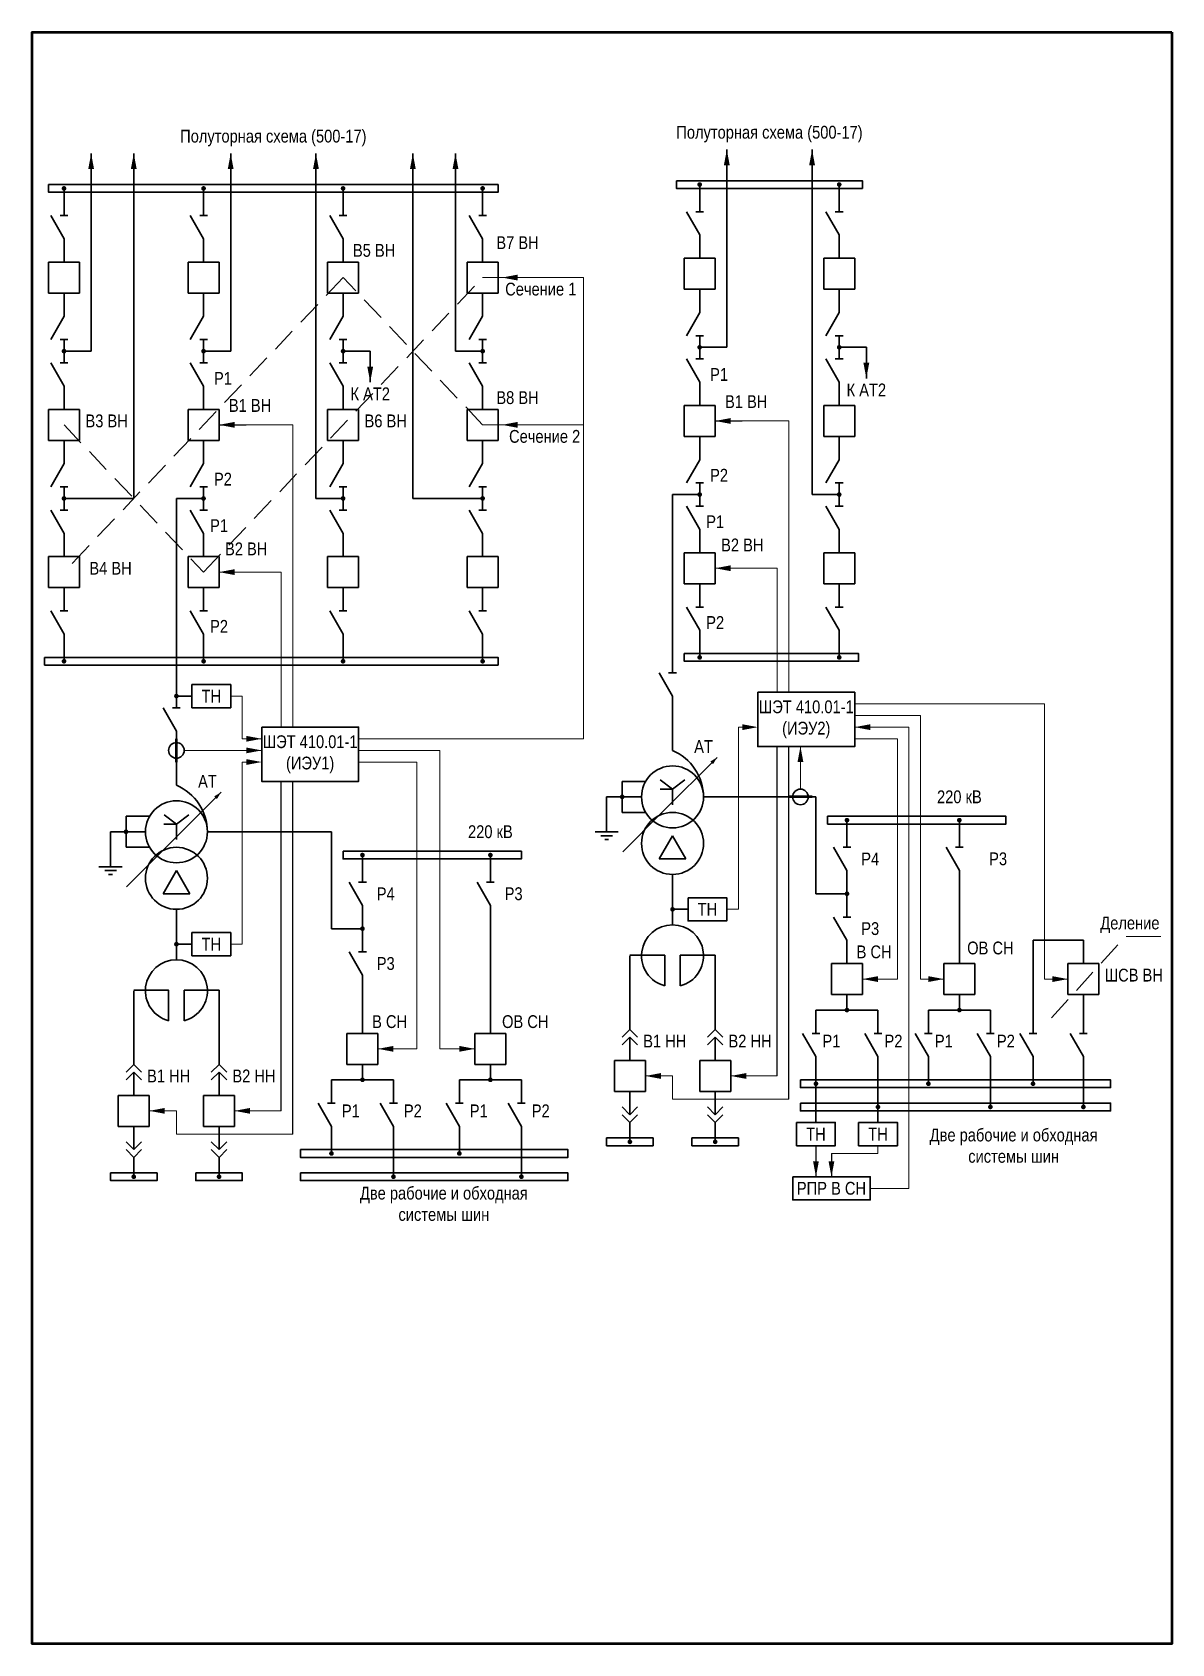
# Model space of a CAD drawing. Header units: millimetres. Extents: x 25558 to 49929, y 1902 to 19390.
# Drawn here: x 40688.8 to 40982.8, y 14521.5 to 14937.3 of the extents above; entities that cross this region are included whole.
import ezdxf
from ezdxf.enums import TextEntityAlignment as Align

# ---------------------------------------------------------------- set-up
doc = ezdxf.new("R2010")
doc.units = ezdxf.units.MM
doc.linetypes.add('HIDDEN', pattern=[9.525, 6.35, -3.175])
doc.layers.add('Основная', color=7, linetype='Continuous', lineweight=30)
doc.layers.add('Тонкая', color=7, linetype='Continuous', lineweight=5)
doc.styles.add('Narrow', font='ARIALN.TTF')
doc.styles.add('Вывод', font='tahoma.ttf', dxfattribs={"height": 2.5})
doc.styles.add('Компонент', font='ARIALN.TTF', dxfattribs={"height": 3.5})

# ---------------------------------------------------------------- blocks, each defined once
blk = doc.blocks.new('*U23')
at = {"color": 0}
blk.add_line((0, 0), (6, 3.43), dxfattribs=at)
blk = doc.blocks.new('*U11')
at = {"color": 0}
blk.add_line((0, -1), (0, 1), dxfattribs=at)
blk = doc.blocks.new('*U34')
at = {"color": 0}
for p, q in [((0, 3), (0, 9)), ((0, -9), (0, -3))]:
    blk.add_line(p, q, dxfattribs=at)
at = {"color": 0, "ltscale": 0.25, "rotation": 89.99999999999999}
for name, p in [('*U23', (0, -3)), ('*U11', (0, 3))]:
    blk.add_blockref(name, p, dxfattribs=at)
at = {"layer": 'Основная'}
for tag, height, style, p in [('В1', 2.5, 'Вывод', (2, 7)), ('ОУ', 3.5, 'Компонент', (-12, 0)), ('В2', 2.5, 'Вывод', (2, -7))]:
    blk.add_attdef(tag, text='', height=height, dxfattribs=dict(at, style=style)).set_placement(p, align=Align.MIDDLE_CENTER)
blk = doc.blocks.new('*U28')
at = {"color": 0}
for p, q in [((0, 0), (-8, 0)), ((-8, -8), (-8, 0)), ((0, -8), (0, 0)), ((0, -8), (-8, -8))]:
    blk.add_line(p, q, dxfattribs=at)
at = {"layer": 'Основная', "style": 'Компонент'}
blk.add_attdef('ОУ', text='', height=3.5, dxfattribs=at).set_placement((-15, -3), align=Align.MIDDLE_CENTER)
blk = doc.blocks.new('*U35')
at = {"color": 0}
for p, q in [((0, 9), (0, 3)), ((0, -3), (0, -9))]:
    blk.add_line(p, q, dxfattribs=at)
at = {"color": 0, "ltscale": 0.25, "xscale": -1, "rotation": 90}
for name, p in [('*U23', (0, 3)), ('*U11', (0, -3))]:
    blk.add_blockref(name, p, dxfattribs=at)
at = {"layer": 'Основная'}
for tag, height, style, p in [('В2', 2.5, 'Вывод', (2, 7)), ('ОУ', 3.5, 'Компонент', (-12, 0)), ('В1', 2.5, 'Вывод', (2, -7))]:
    blk.add_attdef(tag, text='', height=height, dxfattribs=dict(at, style=style)).set_placement(p, align=Align.MIDDLE_CENTER)
blk = doc.blocks.new('*U26')
at = {"ltscale": 0.25}
blk.add_circle((0, 0), 2, dxfattribs=at)
at = {"layer": 'Основная', "color": 0, "lineweight": 50}
blk.add_line((0, -3), (0, 3), dxfattribs=at)
at = {"layer": 'Основная', "style": 'Компонент'}
blk.add_attdef('ОУ', text='', height=3.5, dxfattribs=at).set_placement((-6, 0), align=Align.MIDDLE_CENTER)
blk = doc.blocks.new('*U40')
at = {"ltscale": 0.25}
for p, q in [((-3.46, -4), (0, 2)), ((0, 2), (3.46, -4)), ((-3.46, -4), (3.46, -4))]:
    blk.add_line(p, q, dxfattribs=at)
blk.add_circle((0, 0), 8, dxfattribs=at)
at = {"layer": 'Основная', "style": 'Компонент'}
blk.add_attdef('ОУ', text='', height=3.5, dxfattribs=at).set_placement((17, 0), align=Align.MIDDLE_CENTER)
blk = doc.blocks.new('*U41')
at = {"ltscale": 0.25}
for p, q in [((0, 0), (-20, 0)), ((14.44, 0), (0, 0))]:
    blk.add_line(p, q, dxfattribs=at)
blk.add_lwpolyline([(-18, 0, 1, 0, 0), (-20, 0, 0, 0, 0)], format="xyseb", dxfattribs=at)
at = {"layer": 'Основная', "style": 'Вывод'}
blk.add_attdef('ОС', text='', height=2.5, dxfattribs=at).set_placement((3, 2), align=Align.MIDDLE_CENTER)
blk = doc.blocks.new('*U42')
at = {"ltscale": 0.25}
for q in [(-3.2, 4.4), (3.2, 4.4), (0, -2), (3.21, 2)]:
    blk.add_line((0, 2), q, dxfattribs=at)
blk.add_circle((0, 0), 8, dxfattribs=at)
blk.add_arc((5.23, -0.15), 13.23, 113.2803, 179.3396, dxfattribs=at)
at = {"layer": 'Основная', "style": 'Компонент'}
blk.add_attdef('ОУ', text='', height=3.5, dxfattribs=at).set_placement((-17, 0), align=Align.MIDDLE_CENTER)
blk = doc.blocks.new('*U43')
at = {"color": 0}
for p, q in [((-3, 0), (3, 0)), ((0, 3), (0, 0)), ((-1.5, -1), (1.5, -1)), ((-0.5, -2), (0.5, -2))]:
    blk.add_line(p, q, dxfattribs=at)
blk = doc.blocks.new('*U943')
at = {"layer": 'Основная', "ltscale": 0.25}
for p, q in [((2, 2), (0, 0)), ((0, 0), (2, -2))]:
    blk.add_line(p, q, dxfattribs=at)
blk = doc.blocks.new('*U32')
at = {"color": 0}
for p, q in [((0, 6), (0, 2)), ((0, 0), (0, -6))]:
    blk.add_line(p, q, dxfattribs=at)
at = {"color": 0, "ltscale": 0.25, "xscale": -1, "rotation": 90}
for p in [(0, 2), (0, 0)]:
    blk.add_blockref('*U943', p, dxfattribs=at)
at = {"layer": 'Основная'}
for tag, height, style, p in [('ОУ2', 3.5, 'Компонент', (-5, 6)), ('В2', 2.5, 'Вывод', (3, 6)), ('ОУ1', 3.5, 'Компонент', (-5, -6)), ('В1', 2.5, 'Вывод', (3, -6))]:
    blk.add_attdef(tag, text='', height=height, dxfattribs=dict(at, style=style)).set_placement(p, align=Align.MIDDLE_CENTER)
blk = doc.blocks.new('*U33')
at = {"color": 0}
for p, q in [((0, 0), (0, 6)), ((0, -6), (0, -2))]:
    blk.add_line(p, q, dxfattribs=at)
at = {"color": 0, "ltscale": 0.25, "rotation": 89.99999999999999}
for p in [(0, 0), (0, -2)]:
    blk.add_blockref('*U943', p, dxfattribs=at)
at = {"layer": 'Основная'}
for tag, height, style, p in [('ОУ1', 3.5, 'Компонент', (-5, 6)), ('В1', 2.5, 'Вывод', (3, 6)), ('ОУ2', 3.5, 'Компонент', (-5, -6)), ('В2', 2.5, 'Вывод', (3, -6))]:
    blk.add_attdef(tag, text='', height=height, dxfattribs=dict(at, style=style)).set_placement(p, align=Align.MIDDLE_CENTER)
blk = doc.blocks.new('*U20')
at = {"ltscale": 0.25}
blk.add_circle((0, 0), 2, dxfattribs=at)
at = {"layer": 'Основная', "color": 0, "lineweight": 50}
blk.add_line((3, 0), (-3, 0), dxfattribs=at)
at = {"layer": 'Основная', "style": 'Компонент'}
blk.add_attdef('ОУ', text='', height=3.5, dxfattribs=at).set_placement((0, -6), align=Align.MIDDLE_CENTER)

msp = doc.modelspace()

# ---------------------------------------------------------------- linework, layer by layer
for p, q in [((40737, 14836), (40744, 14836)), ((40865, 14837), (40872, 14837)), ((40881, 14668), (40881, 14753)), ((40884, 14662), (40884, 14753)), ((40753, 14659), (40753, 14744)), ((40756, 14653), (40756, 14744)), ((40891, 14650), (40891, 14643)), ((40891, 14647), (40891, 14642)), ((40895, 14648), (40895, 14642))]:
    msp.add_line(p, q)
at = {"layer": 'Основная'}
for p, q in [((40868, 14856), (40868, 14907)), ((40890, 14818), (40890, 14907)), ((40704, 14855), (40704, 14906)), ((40715, 14817), (40715, 14906)), ((40740, 14855), (40740, 14906)), ((40762, 14817), (40762, 14906)), ((40787, 14817), (40787, 14906)), ((40798, 14855), (40798, 14906)), ((40697, 14896), (40697, 14897)), ((40733, 14896), (40733, 14897)), ((40769, 14896), (40769, 14897)), ((40805, 14896), (40805, 14897)), ((40861, 14897), (40861, 14898)), ((40897, 14897), (40897, 14898)), ((40697, 14884), (40697, 14881)), ((40733, 14884), (40733, 14881)), ((40769, 14884), (40769, 14881)), ((40805, 14884), (40805, 14881)), ((40861, 14885), (40861, 14882)), ((40897, 14885), (40897, 14882)), ((40697, 14855), (40704, 14855)), ((40733, 14855), (40740, 14855)), ((40769, 14855), (40776, 14855)), ((40776, 14855), (40776, 14847)), ((40798, 14855), (40805, 14855)), ((40861, 14856), (40868, 14856)), ((40897, 14856), (40904, 14856)), ((40904, 14856), (40904, 14848)), ((40697, 14846), (40697, 14843)), ((40733, 14846), (40733, 14843)), ((40769, 14846), (40769, 14843)), ((40805, 14846), (40805, 14843)), ((40861, 14847), (40861, 14844)), ((40897, 14847), (40897, 14844)), ((40697, 14817), (40715, 14817)), ((40726, 14817), (40726, 14774)), ((40726, 14817), (40733, 14817)), ((40769, 14817), (40762, 14817)), ((40805, 14817), (40787, 14817)), ((40854, 14818), (40854, 14775)), ((40854, 14818), (40861, 14818)), ((40897, 14818), (40890, 14818)), ((40697, 14788), (40697, 14792)), ((40733, 14788), (40733, 14792)), ((40769, 14788), (40769, 14792)), ((40805, 14788), (40805, 14792)), ((40861, 14789), (40861, 14793)), ((40897, 14789), (40897, 14793)), ((40697, 14776), (40697, 14775)), ((40726, 14774), (40726, 14766)), ((40733, 14776), (40733, 14775)), ((40769, 14776), (40769, 14775)), ((40805, 14776), (40805, 14775)), ((40854, 14775), (40854, 14775)), ((40861, 14777), (40861, 14776)), ((40897, 14777), (40897, 14776)), ((40730, 14766), (40726, 14766)), ((40854, 14766), (40854, 14756)), ((40726, 14757), (40726, 14747)), ((40854, 14756), (40854, 14752)), ((40726, 14747), (40726, 14743)), ((40891, 14740), (40891, 14715)), ((40899, 14733), (40899, 14734)), ((40928, 14733), (40928, 14734)), ((40766, 14731), (40766, 14706)), ((40774, 14724), (40774, 14725)), ((40807, 14724), (40807, 14725)), ((40854, 14720), (40854, 14707)), ((40899, 14715), (40891, 14715)), ((40928, 14715), (40928, 14697)), ((40726, 14711), (40726, 14698)), ((40858, 14711), (40854, 14711)), ((40774, 14706), (40766, 14706)), ((40807, 14706), (40807, 14688)), ((40960, 14703), (40947, 14703)), ((40947, 14703), (40947, 14685)), ((40960, 14697), (40960, 14703)), ((40730, 14702), (40726, 14702)), ((40843, 14699), (40843, 14686)), ((40843, 14683.5), (40843, 14696)), ((40715, 14690), (40715, 14677)), ((40715, 14674.5), (40715, 14687)), ((40774, 14688), (40774, 14679)), ((40807, 14688), (40807, 14679)), ((40899, 14689), (40899, 14685)), ((40928, 14689), (40928, 14685)), ((40960, 14685), (40960, 14689)), ((40891, 14685), (40899, 14685)), ((40899, 14685), (40907, 14685)), ((40920, 14685), (40928, 14685)), ((40928, 14685), (40936, 14685)), ((40774, 14671), (40774, 14667)), ((40807, 14671), (40807, 14667)), ((40766, 14667), (40774, 14667)), ((40774, 14667), (40782, 14667)), ((40799, 14667), (40807, 14667)), ((40807, 14667), (40815, 14667)), ((40891, 14667), (40891, 14666)), ((40891, 14666), (40891, 14656)), ((40907, 14667), (40907, 14661)), ((40920, 14667), (40920, 14666)), ((40936, 14667), (40936, 14661)), ((40947, 14667), (40947, 14666)), ((40960, 14667), (40960, 14661)), ((40907, 14661), (40907, 14660)), ((40907, 14660), (40907, 14656)), ((40936, 14661), (40936, 14660)), ((40960, 14661), (40960, 14660)), ((40766, 14649), (40766, 14648)), ((40782, 14649), (40782, 14643)), ((40799, 14649), (40799, 14648)), ((40815, 14649), (40815, 14643)), ((40843, 14652), (40843, 14651)), ((40865, 14652), (40865, 14651)), ((40715, 14643), (40715, 14642)), ((40737, 14643), (40737, 14642)), ((40782, 14643), (40782, 14642)), ((40815, 14643), (40815, 14642))]:
    msp.add_line(p, q, dxfattribs=at)
for points in [[(40855, 14899), (40903, 14899), (40903, 14897), (40855, 14897)], [(40693, 14898), (40809, 14898), (40809, 14896), (40693, 14896)], [(40692, 14776), (40809, 14776), (40809, 14774), (40692, 14774)], [(40857, 14777), (40902, 14777), (40902, 14775), (40857, 14775)], [(40730, 14769), (40740, 14769), (40740, 14763), (40730, 14763)], [(40876, 14767), (40901, 14767), (40901, 14753), (40876, 14753)], [(40748, 14758), (40773, 14758), (40773, 14744), (40748, 14744)], [(40894, 14735), (40940, 14735), (40940, 14733), (40894, 14733)], [(40769, 14726), (40815, 14726), (40815, 14724), (40769, 14724)], [(40858, 14714), (40868, 14714), (40868, 14708), (40858, 14708)], [(40730, 14705), (40740, 14705), (40740, 14699), (40730, 14699)], [(40887, 14667), (40967, 14667), (40967, 14665), (40887, 14665)], [(40887, 14661), (40967, 14661), (40967, 14659), (40887, 14659)], [(40886, 14656), (40896, 14656), (40896, 14650), (40886, 14650)], [(40902, 14656), (40912, 14656), (40912, 14650), (40902, 14650)], [(40758, 14649), (40827, 14649), (40827, 14647), (40758, 14647)], [(40837, 14652), (40849, 14652), (40849, 14650), (40837, 14650)], [(40859, 14652), (40871, 14652), (40871, 14650), (40859, 14650)], [(40709, 14643), (40721, 14643), (40721, 14641), (40709, 14641)], [(40731, 14643), (40743, 14643), (40743, 14641), (40731, 14641)], [(40758, 14643), (40827, 14643), (40827, 14641), (40758, 14641)], [(40885, 14642), (40905, 14642), (40905, 14636), (40885, 14636)]]:
    msp.add_lwpolyline(points, close=True, dxfattribs=at)
at = {"layer": 'Основная', "ltscale": 0.25, "const_width": 0.6}
for points in [[(40860.7, 14898, 1), (40861.3, 14898, 1)], [(40896.7, 14898, 1), (40897.3, 14898, 1)], [(40696.7, 14897, 1), (40697.3, 14897, 1)], [(40732.7, 14897, 1), (40733.3, 14897, 1)], [(40768.7, 14897, 1), (40769.3, 14897, 1)], [(40804.7, 14897, 1), (40805.3, 14897, 1)], [(40861.3, 14856.01, 1), (40860.7, 14856.01, 1)], [(40897.3, 14856.01, 1), (40896.7, 14856.01, 1)], [(40697.3, 14855.01, 1), (40696.7, 14855.01, 1)], [(40733.3, 14855.01, 1), (40732.7, 14855.01, 1)], [(40769.3, 14855.01, 1), (40768.7, 14855.01, 1)], [(40805.3, 14855.01, 1), (40804.7, 14855.01, 1)], [(40697.3, 14817.01, 1), (40696.7, 14817.01, 1)], [(40733.3, 14817.01, 1), (40732.7, 14817.01, 1)], [(40769.3, 14817.01, 1), (40768.7, 14817.01, 1)], [(40805.3, 14817.01, 1), (40804.7, 14817.01, 1)], [(40861.3, 14818.01, 1), (40860.7, 14818.01, 1)], [(40897.3, 14818.01, 1), (40896.7, 14818.01, 1)], [(40696.7, 14775, 1), (40697.3, 14775, 1)], [(40732.7, 14775, 1), (40733.3, 14775, 1)], [(40768.7, 14775, 1), (40769.3, 14775, 1)], [(40804.7, 14775, 1), (40805.3, 14775, 1)], [(40860.7, 14776, 1), (40861.3, 14776, 1)], [(40896.7, 14776, 1), (40897.3, 14776, 1)], [(40726.3, 14766.01, 1), (40725.7, 14766.01, 1)], [(40840.7, 14740, 1), (40841.3, 14740, 1)], [(40898.7, 14734, 1), (40899.3, 14734, 1)], [(40927.7, 14734, 1), (40928.3, 14734, 1)], [(40712.7, 14731, 1), (40713.3, 14731, 1)], [(40773.7, 14725, 1), (40774.3, 14725, 1)], [(40806.7, 14725, 1), (40807.3, 14725, 1)], [(40899.3, 14715.01, 1), (40898.7, 14715.01, 1)], [(40853.7, 14711, 1), (40854.3, 14711, 1)], [(40774.3, 14706.01, 1), (40773.7, 14706.01, 1)], [(40725.7, 14702, 1), (40726.3, 14702, 1)], [(40899.3, 14685.01, 1), (40898.7, 14685.01, 1)], [(40928.3, 14685.01, 1), (40927.7, 14685.01, 1)], [(40774.3, 14667.01, 1), (40773.7, 14667.01, 1)], [(40807.3, 14667.01, 1), (40806.7, 14667.01, 1)], [(40890.7, 14666, 1), (40891.3, 14666, 1)], [(40919.7, 14666, 1), (40920.3, 14666, 1)], [(40946.7, 14666, 1), (40947.3, 14666, 1)], [(40906.7, 14660, 1), (40907.3, 14660, 1)], [(40935.7, 14660, 1), (40936.3, 14660, 1)], [(40959.7, 14660, 1), (40960.3, 14660, 1)], [(40842.7, 14651, 1), (40843.3, 14651, 1)], [(40864.7, 14651, 1), (40865.3, 14651, 1)], [(40765.7, 14648, 1), (40766.3, 14648, 1)], [(40798.7, 14648, 1), (40799.3, 14648, 1)], [(40714.7, 14642, 1), (40715.3, 14642, 1)], [(40736.7, 14642, 1), (40737.3, 14642, 1)], [(40781.7, 14642, 1), (40782.3, 14642, 1)], [(40814.7, 14642, 1), (40815.3, 14642, 1)]]:
    msp.add_lwpolyline(points, format="xyb", close=True, dxfattribs=at)
at = {"layer": 'Основная'}
for points in [[(40847, 14744), (40841, 14744)], [(40841, 14744), (40841, 14736)], [(40841, 14740), (40837, 14740)], [(40837, 14740), (40837, 14734)], [(40846, 14740), (40840, 14740)], [(40847, 14736), (40841, 14736)], [(40862, 14740), (40880, 14740)], [(40880, 14740), (40891, 14740)], [(40719, 14735), (40713, 14735)], [(40713, 14735), (40713, 14727)], [(40713, 14731), (40709, 14731)], [(40709, 14731), (40709, 14725)], [(40718, 14731), (40712, 14731)], [(40734, 14731), (40752, 14731)], [(40752, 14731), (40766, 14731)], [(40719, 14727), (40713, 14727)], [(40854, 14720), (40854, 14712)], [(40726, 14711), (40726, 14703)], [(40843, 14699.13), (40852, 14699.13), (40852, 14691.25)], [(40843, 14699.13), (40852, 14699.13)], [(40865, 14699.13), (40856, 14699.13), (40856, 14691.25)], [(40856, 14699.13), (40865, 14699.13)], [(40865, 14684), (40865, 14699.13)], [(40715, 14690.13), (40724, 14690.13), (40724, 14682.25)], [(40715, 14690.13), (40724, 14690.13)], [(40737, 14690.13), (40728, 14690.13), (40728, 14682.25)], [(40728, 14690.13), (40737, 14690.13)], [(40737, 14675), (40737, 14690.13)]]:
    msp.add_lwpolyline(points, dxfattribs=at)
at = {"layer": 'Основная', "ltscale": 0.25}
for centre in [(40854, 14699), (40726, 14690)]:
    msp.add_arc(centre, 8, 284.4775, 255.5225, dxfattribs=at)
at = {"layer": 'Тонкая', "linetype": 'HIDDEN'}
for p, q in [((40769, 14874), (40697, 14798)), ((40733, 14798), (40805, 14874)), ((40805, 14836), (40769, 14874)), ((40697, 14836), (40733, 14798)), ((40951.76, 14683.04), (40970.86, 14703.95))]:
    msp.add_line(p, q, dxfattribs=at)
at = {"layer": 'Тонкая'}
for p, q in [((40805, 14874), (40831, 14874)), ((40831, 14874), (40831, 14755)), ((40744, 14836), (40756, 14836)), ((40756, 14836), (40756, 14758)), ((40805, 14836), (40831, 14836)), ((40872, 14837), (40884, 14837)), ((40884, 14837), (40884, 14767)), ((40865, 14799), (40881, 14799)), ((40881, 14799), (40881, 14767)), ((40737, 14798), (40753, 14798)), ((40753, 14798), (40753, 14758)), ((40740, 14766), (40743, 14766)), ((40743, 14766), (40743, 14755)), ((40950, 14764), (40901, 14764)), ((40918, 14761), (40901, 14761)), ((40918, 14693), (40918, 14761)), ((40950, 14693), (40950, 14764)), ((40871, 14711), (40871, 14758)), ((40871, 14758), (40874, 14758)), ((40901, 14758), (40915, 14758)), ((40915, 14758), (40915, 14639)), ((40743, 14755), (40748, 14755)), ((40831, 14755), (40773, 14755)), ((40887, 14742), (40887, 14753)), ((40912, 14755), (40901, 14755)), ((40912, 14693), (40912, 14755)), ((40728, 14752), (40748, 14752)), ((40743, 14702), (40743, 14749)), ((40743, 14749), (40746, 14749)), ((40794, 14752), (40773, 14752)), ((40788, 14749), (40773, 14749)), ((40788, 14675), (40788, 14749)), ((40794, 14675), (40794, 14752)), ((40868, 14711), (40871, 14711)), ((40971, 14704), (40980, 14704)), ((40740, 14702), (40743, 14702)), ((40903, 14693), (40912, 14693)), ((40924, 14693), (40918, 14693)), ((40956, 14693), (40950, 14693)), ((40778, 14675), (40788, 14675)), ((40803, 14675), (40794, 14675)), ((40847, 14668), (40854, 14668)), ((40854, 14668), (40854, 14662)), ((40881, 14668), (40869, 14668)), ((40854, 14662), (40884, 14662)), ((40719, 14659), (40726, 14659)), ((40726, 14659), (40726, 14653)), ((40753, 14659), (40741, 14659)), ((40726, 14653), (40756, 14653)), ((40907, 14648), (40907, 14650)), ((40895, 14648), (40907, 14648)), ((40905, 14639), (40915, 14639))]:
    msp.add_line(p, q, dxfattribs=at)
at = {"layer": 'Тонкая', "color": 3, "lineweight": 50}
msp.add_lwpolyline([(40982.8, 14937.3), (40982.8, 14521.5), (40688.8, 14521.5), (40688.8, 14937.3)], close=True, dxfattribs=at)
at = {"layer": 'Тонкая', "ltscale": 0.3}
for points in [[(40704, 14906, 0, 1.5, 0), (40704, 14902, 0, 0, 0)], [(40715, 14906, 0, 1.5, 0), (40715, 14902, 0, 0, 0)], [(40740, 14906, 0, 1.5, 0), (40740, 14902, 0, 0, 0)], [(40762, 14906, 0, 1.5, 0), (40762, 14902, 0, 0, 0)], [(40787, 14906, 0, 1.5, 0), (40787, 14902, 0, 0, 0)], [(40798, 14906, 0, 1.5, 0), (40798, 14902, 0, 0, 0)], [(40868, 14907, 0, 1.5, 0), (40868, 14903, 0, 0, 0)], [(40890, 14907, 0, 1.5, 0), (40890, 14903, 0, 0, 0)], [(40810, 14874, 0, 1.5, 0), (40814, 14874, 0, 0, 0)], [(40904, 14848, 0, 1.5, 0), (40904, 14852, 0, 0, 0)], [(40776, 14847, 0, 1.5, 0), (40776, 14851, 0, 0, 0)], [(40737, 14836, 0, 1.5, 0), (40741, 14836, 0, 0, 0)], [(40810, 14836, 0, 1.5, 0), (40814, 14836, 0, 0, 0)], [(40865, 14837, 0, 1.5, 0), (40869, 14837, 0, 0, 0)], [(40737, 14798, 0, 1.5, 0), (40741, 14798, 0, 0, 0)], [(40865, 14799, 0, 1.5, 0), (40869, 14799, 0, 0, 0)], [(40876, 14758, 0, 1.5, 0), (40872, 14758, 0, 0, 0)], [(40901, 14758, 0, 1.5, 0), (40905, 14758, 0, 0, 0)], [(40748, 14755, 0, 1.5, 0), (40744, 14755, 0, 0, 0)], [(40748, 14752, 0, 1.5, 0), (40744, 14752, 0, 0, 0)], [(40887, 14753, 0, 1.5, 0), (40887, 14749, 0, 0, 0)], [(40748, 14749, 0, 1.5, 0), (40744, 14749, 0, 0, 0)], [(40903, 14693, 0, 1.5, 0), (40907, 14693, 0, 0, 0)], [(40924, 14693, 0, 1.5, 0), (40920, 14693, 0, 0, 0)], [(40956, 14693, 0, 1.5, 0), (40952, 14693, 0, 0, 0)], [(40778, 14675, 0, 1.5, 0), (40782, 14675, 0, 0, 0)], [(40803, 14675, 0, 1.5, 0), (40799, 14675, 0, 0, 0)], [(40847, 14668, 0, 1.5, 0), (40851, 14668, 0, 0, 0)], [(40869, 14668, 0, 1.5, 0), (40873, 14668, 0, 0, 0)], [(40719, 14659, 0, 1.5, 0), (40723, 14659, 0, 0, 0)], [(40741, 14659, 0, 1.5, 0), (40745, 14659, 0, 0, 0)], [(40891, 14642, 0, 1.5, 0), (40891, 14646, 0, 0, 0)], [(40895, 14642, 0, 1.5, 0), (40895, 14646, 0, 0, 0)]]:
    msp.add_lwpolyline(points, format="xyseb", dxfattribs=at)

# ---------------------------------------------------------------- block references
at = {"layer": 'Основная'}
for name, p in [('*U34', (40697, 14887)), ('*U34', (40733, 14887)), ('*U34', (40769, 14887)), ('*U34', (40805, 14887)), ('*U34', (40861, 14888)), ('*U34', (40897, 14888)), ('*U35', (40697, 14861)), ('*U35', (40733, 14861)), ('*U35', (40769, 14861)), ('*U35', (40805, 14861)), ('*U35', (40861, 14862)), ('*U35', (40897, 14862)), ('*U34', (40697, 14849)), ('*U34', (40733, 14849)), ('*U34', (40769, 14849)), ('*U34', (40805, 14849)), ('*U34', (40861, 14850)), ('*U34', (40897, 14850)), ('*U35', (40697, 14823)), ('*U35', (40733, 14823)), ('*U35', (40769, 14823)), ('*U35', (40805, 14823)), ('*U35', (40861, 14824)), ('*U35', (40897, 14824)), ('*U34', (40697, 14811)), ('*U34', (40733, 14811)), ('*U34', (40769, 14811)), ('*U34', (40805, 14811)), ('*U34', (40861, 14812)), ('*U34', (40897, 14812)), ('*U34', (40861, 14786)), ('*U34', (40897, 14786)), ('*U34', (40697, 14785)), ('*U34', (40733, 14785)), ('*U34', (40769, 14785)), ('*U34', (40805, 14785)), ('*U34', (40854, 14769)), ('*U34', (40726, 14760)), ('*U34', (40899, 14724)), ('*U34', (40928, 14724)), ('*U34', (40774, 14715)), ('*U34', (40807, 14715)), ('*U34', (40899, 14706)), ('*U34', (40774, 14697)), ('*U34', (40891, 14676)), ('*U34', (40907, 14676)), ('*U34', (40920, 14676)), ('*U34', (40936, 14676)), ('*U34', (40947, 14676)), ('*U34', (40960, 14676)), ('*U34', (40766, 14658)), ('*U34', (40782, 14658)), ('*U34', (40799, 14658)), ('*U34', (40815, 14658))]:
    msp.add_blockref(name, p, dxfattribs=at)
at = {"layer": 'Основная', "ltscale": 0.25}
for name, p, rotation in [('*U28', (40693, 14870), 180), ('*U28', (40729, 14870), 180), ('*U28', (40765, 14870), 180), ('*U28', (40801, 14870), 180), ('*U28', (40857, 14871), 180), ('*U28', (40893, 14871), 180), ('*U28', (40693, 14832), 180), ('*U28', (40729, 14832), 180), ('*U28', (40765, 14832), 180), ('*U28', (40801, 14832), 180), ('*U28', (40857, 14833), 180), ('*U28', (40893, 14833), 180), ('*U28', (40857, 14795), 180), ('*U28', (40893, 14795), 180), ('*U28', (40693, 14794), 180), ('*U28', (40729, 14794), 180), ('*U28', (40765, 14794), 180), ('*U28', (40801, 14794), 180), ('*U41', (40851.36, 14736.05), 224.9999999999999), ('*U41', (40723.36, 14727.05), 224.9999999999999), ('*U28', (40895, 14689), 180), ('*U28', (40924, 14689), 180), ('*U28', (40956, 14689), 180), ('*U28', (40770, 14671), 180), ('*U28', (40803, 14671), 180)]:
    msp.add_blockref(name, p, dxfattribs=dict(at, rotation=rotation))
for name, p in [('*U26', (40726, 14752)), ('*U20', (40887, 14740)), ('*U43', (40837, 14731)), ('*U43', (40709, 14722)), ('*U32', (40843, 14678)), ('*U32', (40865, 14678)), ('*U32', (40715, 14669)), ('*U32', (40737, 14669)), ('*U28', (40847, 14672)), ('*U28', (40869, 14672)), ('*U28', (40719, 14663)), ('*U28', (40741, 14663)), ('*U33', (40843, 14658)), ('*U33', (40865, 14658)), ('*U33', (40715, 14649)), ('*U33', (40737, 14649))]:
    msp.add_blockref(name, p, dxfattribs=at)
at = {"layer": 'Основная', "ltscale": 0.35, "xscale": -1}
for p in [(40854, 14740), (40726, 14731)]:
    msp.add_blockref('*U42', p, dxfattribs=at)
at = {"layer": 'Основная', "ltscale": 0.35}
for p in [(40854, 14728), (40726, 14719)]:
    msp.add_blockref('*U40', p, dxfattribs=at)

# ---------------------------------------------------------------- texts
at = {"layer": 'Основная', "char_height": 3.3, "attachment_point": 5, "style": 'Narrow'}
for s, insert, width in [('\\pxt3;Полуторная схема (500-17)', (40751, 14910), 91.869), ('\\pxt3;Полуторная схема (500-17)', (40879, 14911), 91.869), ('\\pxi-3,l3,t3;В5 ВН', (40777, 14881), 21.8485), ('\\pxi-3,l3,t3;В7 ВН', (40814, 14883), 21.8485), ('\\pxi-3,l3,t3;Сечение 1', (40820, 14871), 21.8485), ('\\pxi-3,l3,t3;Р1', (40738, 14848), 10), ('\\pxi-3,l3,t3;Р1', (40866, 14849), 10), ('\\pxi-3,l3,t3;К АТ2', (40776, 14844), 10), ('\\pxi-3,l3,t3;В8 ВН', (40814, 14843), 21.8485), ('\\pxi-3,l3,t3;К АТ2', (40904, 14845), 10), ('\\pxi-3,l3,t3;В1 ВН', (40745, 14841), 21.8485), ('\\pxi-3,l3,t3;В1 ВН', (40873, 14842), 21.8485), ('\\pxi-3,l3,t3;В3 ВН', (40708, 14837), 21.8485), ('\\pxi-3,l3,t3;В6 ВН', (40780, 14837), 21.8485), ('\\pxi-3,l3,t3;Сечение 2', (40821, 14833), 21.8485), ('\\pxi-3,l3,t3;Р2', (40738, 14822), 10), ('\\pxi-3,l3,t3;Р2', (40866, 14823), 10), ('\\pxi-3,l3,t3;Р1', (40737, 14810), 10), ('\\pxi-3,l3,t3;Р1', (40865, 14811), 10), ('\\pxi-3,l3,t3;В2 ВН', (40872, 14805), 21.8485), ('\\pxi-3,l3,t3;В2 ВН', (40744, 14804), 21.8485), ('\\pxi-3,l3,t3;В4 ВН', (40709, 14799), 21.8485), ('\\pxi-3,l3,t3;Р2', (40865, 14785), 10), ('\\pxi-3,l3,t3;Р2', (40737, 14784), 10), ('\\pxqc;ТН', (40735, 14766), 10), ('\\pxqc;ШЭТ 410.01-1 (ИЭУ2)', (40888.5, 14760), 25), ('\\pxqc;ШЭТ 410.01-1 (ИЭУ1)', (40760.5, 14751), 25), ('\\pxi-3,l3,t3;AT', (40862, 14753), 10), ('\\pxi-3,l3,t3;AT', (40734, 14744), 10), ('\\pxi-3,l3,t3;220 кВ', (40928, 14740), 53.3807), ('\\pxi-3,l3,t3;220 кВ', (40807, 14731), 53.3807), ('\\pxi-3,l3,t3;Р4', (40905, 14724), 10), ('\\pxi-3,l3,t3;Р3', (40938, 14724), 10), ('\\pxi-3,l3,t3;Р4', (40780, 14715), 10), ('\\pxi-3,l3,t3;Р3', (40813, 14715), 10), ('\\pxqc;ТН', (40863, 14711), 10), ('\\pxi-3,l3,t3;Р3', (40905, 14706), 10), ('\\pxi-3,l3,t3;Деление', (40972, 14707), 21.8485), ('\\pxqc;ТН', (40735, 14702), 10), ('\\pxi-3,l3,t3;ОВ СН', (40936, 14701), 15.0349), ('\\pxi-3,l3,t3;Р3', (40780, 14697), 10), ('\\pxi-3,l3,t3;В СН', (40906, 14700), 10), ('\\pxi-3,l3,t3;ШСВ ВН', (40973, 14694), 18.7584), ('\\pxi-3,l3,t3;В СН', (40781, 14682), 10), ('\\pxi-3,l3,t3;ОВ СН', (40816, 14682), 15.0349), ('\\pxi-3,l3,t3;В1 НН', (40852, 14677), 21.8485), ('\\pxi-3,l3,t3;В2 НН', (40874, 14677), 21.8485), ('\\pxi-3,l3,t3;Р1', (40895, 14677), 10), ('\\pxi-3,l3,t3;Р2', (40911, 14677), 10), ('\\pxi-3,l3,t3;Р1', (40924, 14677), 10), ('\\pxi-3,l3,t3;Р2', (40940, 14677), 10), ('\\pxi-3,l3,t3;В1 НН', (40724, 14668), 21.8485), ('\\pxi-3,l3,t3;В2 НН', (40746, 14668), 21.8485), ('\\pxi-3,l3,t3;Р1', (40771, 14659), 10), ('\\pxi-3,l3,t3;Р2', (40787, 14659), 10), ('\\pxi-3,l3,t3;Р1', (40804, 14659), 10), ('\\pxi-3,l3,t3;Р2', (40820, 14659), 10), ('\\pxqc;ТН', (40891, 14653), 10), ('\\pxqc;ТН', (40907, 14653), 10), ('\\pxt3;Две рабочие и обходная системы шин', (40942, 14650), 43.1719), ('\\pxt3;РПР В СН', (40895, 14639), 20), ('\\pxt3;Две рабочие и обходная системы шин', (40795, 14635), 43.1719)]:
    msp.add_mtext(s, dxfattribs=dict(at, insert=insert, width=width))

doc.saveas('drawing.dxf')
